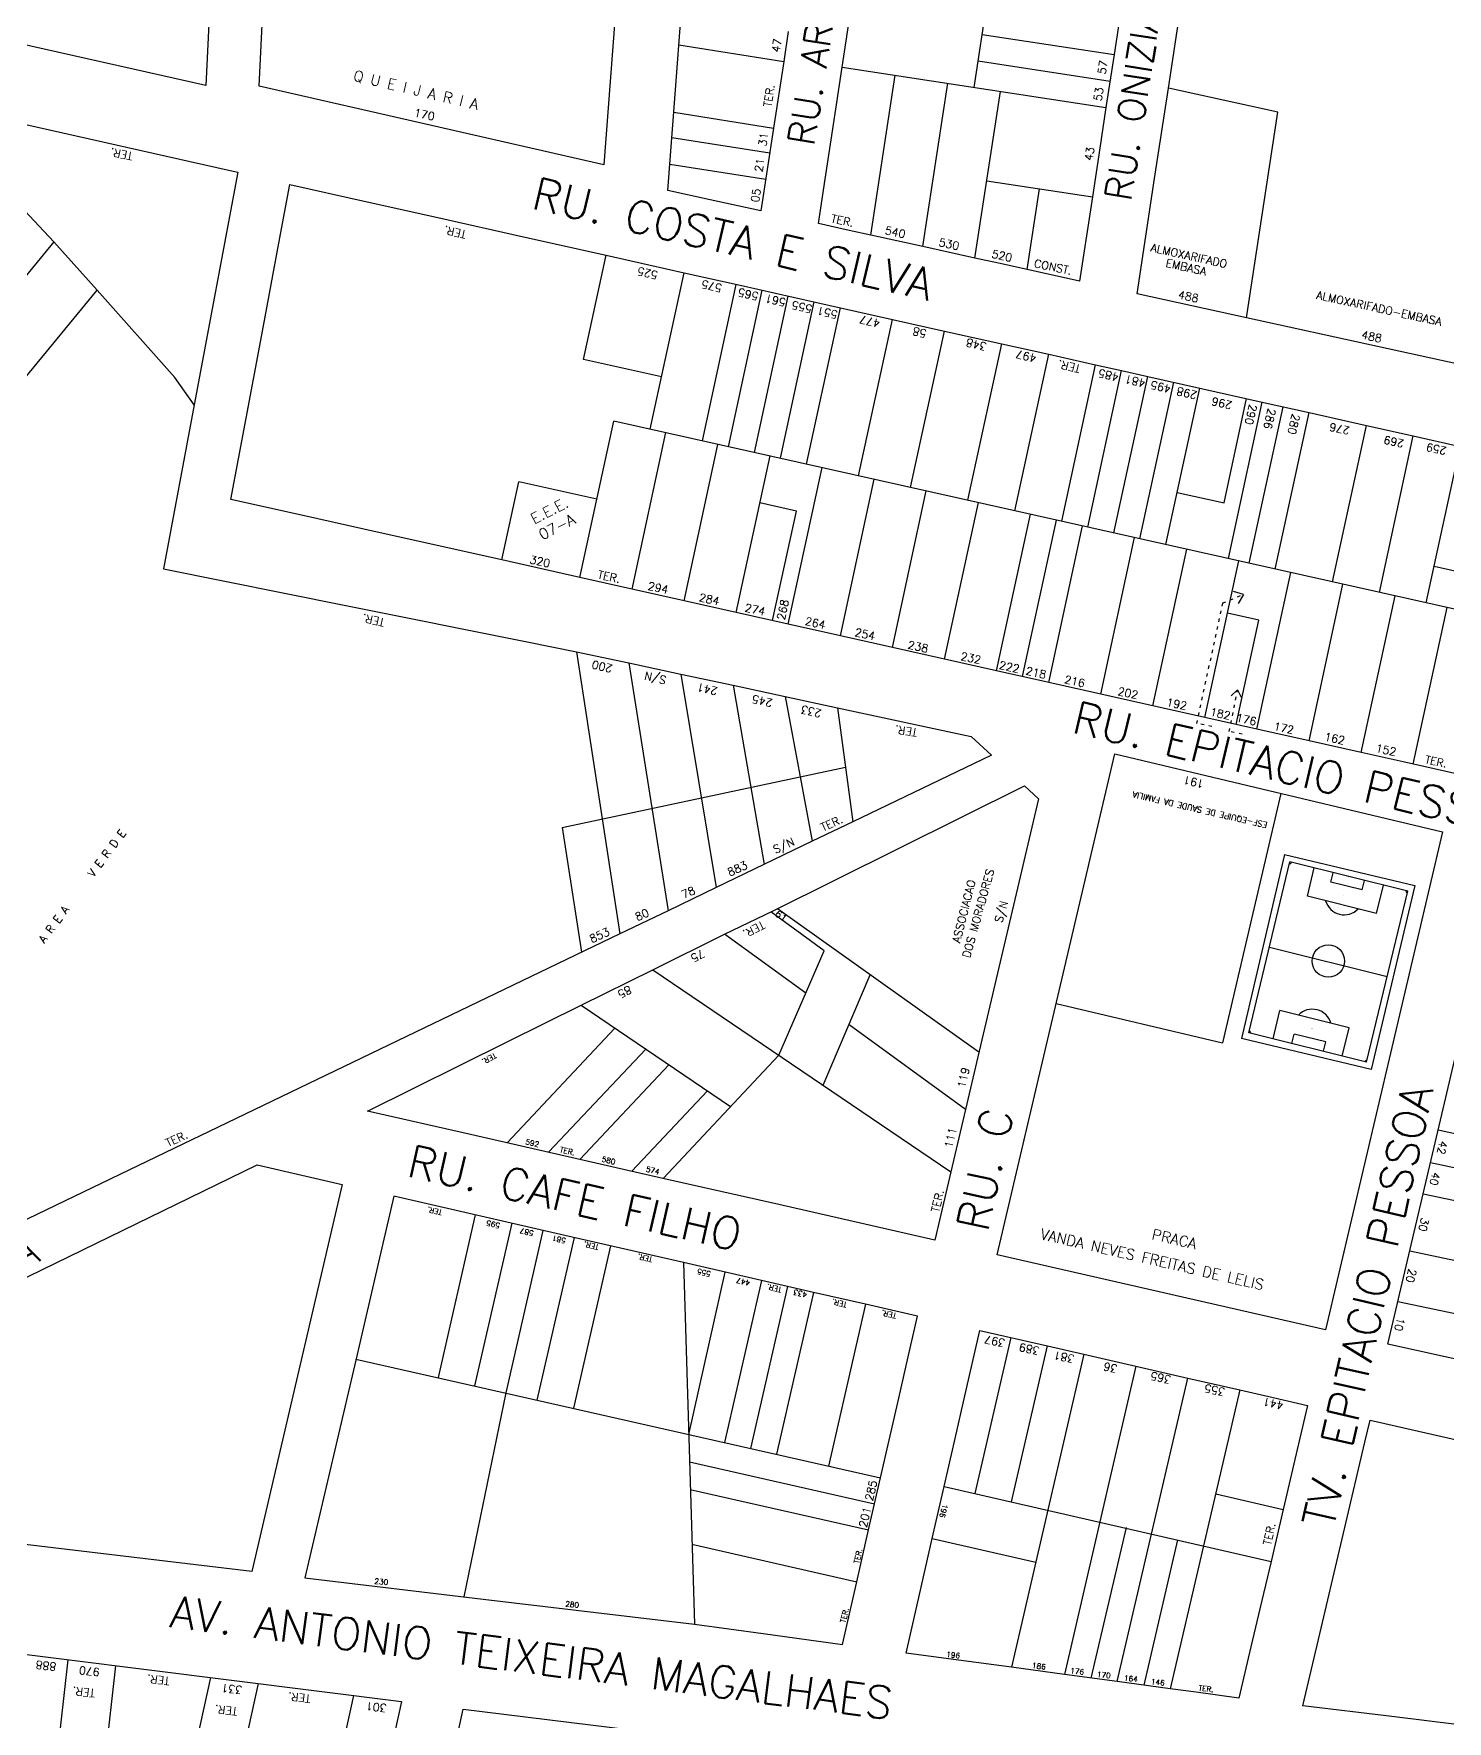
# Model space of a CAD drawing. Extents: x 714896 to 749292, y 8417558 to 8447149.
# Drawn here: x 738794.2 to 739059.1, y 8428585 to 8428901.3 of the extents above; entities that cross this region are included whole.
import ezdxf

# ---------------------------------------------------------------- set-up
doc = ezdxf.new("R2010")
doc.units = 0
doc.header["$MEASUREMENT"] = 0
doc.linetypes.add('ACAD_ISO03W100', pattern=[30, 12, -18])
for name, color, linetype in [('LOTE', 7, 'CONTINUOUS'), ('NUM-PORTA', 7, 'CONTINUOUS'), ('QUADRA', 6, 'CONTINUOUS'), ('TEXTO', 7, 'CONTINUOUS'), ('TEXTODERUA', 3, 'CONTINUOUS')]:
    doc.layers.add(name, color=color, linetype=linetype)
doc.styles.add('ROMANS', font='ROMANS.SHX', dxfattribs={"height": 1.5})
doc.linetypes.add('TRACKS', pattern='A,0.15,[130,ltypeshp.shx,S=0.25,R=0,X=0,Y=0],0.15', length=0.3)

msp = doc.modelspace()

# ---------------------------------------------------------------- hatches: boundary and pattern name
at = {"layer": 'LOTE', "linetype": 'CONTINUOUS'}
for points in [[(739039.62, 8428739.67, 1), (739039.61, 8428739.79, 1)], [(739033.72, 8428714.85, 1), (739033.71, 8428714.96, 1)]]:
    msp.add_hatch(color=7, dxfattribs=at).paths.add_polyline_path(points)

# ---------------------------------------------------------------- linework, layer by layer
at = {"layer": 'LOTE', "color": 7}
for p, q in [((738970.4, 8428891.24, 522.55), (738996, 8429059.3, 522.55)), ((738971.91, 8428901.13, 522.55), (738996.62, 8428897.37, 522.55)), ((738945.68, 8428895.01, 522.55), (738995.11, 8428887.48, 522.55)), ((738971.15, 8428896.19, 522.55), (738995.87, 8428892.42, 522.55)), ((738972.77, 8428873.75, 522.55), (738992.56, 8428870.74, 522.55)), ((739073.09, 8428692.4, 524.55), (739057.34, 8428695.8, 525.01)), ((739071.65, 8428686.29, 524.55), (739055.9, 8428689.69, 525.01)), ((739070.55, 8428680.45, 524.59), (739054.53, 8428683.85, 525.01)), ((739075.78, 8428668.12, 524.52), (739052.02, 8428673.15, 525.01)), ((739073.67, 8428658.64, 524.67), (739049.79, 8428663.66, 525.01))]:
    msp.add_line(p, q, dxfattribs=at)
at = {"layer": 'LOTE', "color": 7, "linetype": 'CONTINUOUS'}
for p, q in [((739028.54, 8428747.5, -263.63), (739020.5, 8428713.01, -263.63)), ((739021.88, 8428714.07, -263.63), (739029.57, 8428746.09, -263.63)), ((739028.54, 8428747.5, -263.63), (739052.95, 8428741.68, -263.63)), ((739051.64, 8428740.58, -263.63), (739029.57, 8428746.09, -263.63)), ((739032.86, 8428739.65, -263.63), (739034.13, 8428744.95, -263.63)), ((739037.24, 8428742.31, -263.63), (739037.65, 8428744.05, -263.63)), ((739045.81, 8428736.42, -263.63), (739032.86, 8428739.65, -263.63)), ((739043.13, 8428740.83, -263.63), (739037.24, 8428742.31, -263.63)), ((739043.13, 8428740.83, -263.63), (739043.56, 8428742.6, -263.63)), ((739043.95, 8428708.57, -263.63), (739051.64, 8428740.58, -263.63)), ((739052.95, 8428741.68, -263.63), (739044.78, 8428707.19, -263.63)), ((739045.81, 8428736.42, -263.63), (739047.08, 8428741.72, -263.63)), ((739047.79, 8428724.55, -263.63), (739025.72, 8428730.05, -263.63)), ((739026.44, 8428712.94, -263.63), (739027.71, 8428718.24, -263.63)), ((739040.66, 8428715.01, -263.63), (739027.71, 8428718.24, -263.63)), ((739039.39, 8428709.71, -263.63), (739040.66, 8428715.01, -263.63)), ((739044.78, 8428707.19, -263.63), (739020.5, 8428713.01, -263.63)), ((739043.95, 8428708.57, -263.63), (739021.88, 8428714.07, -263.63)), ((739029.96, 8428712.03, -263.63), (739030.39, 8428713.82, -263.63)), ((739036.29, 8428712.35, -263.63), (739030.39, 8428713.82, -263.63)), ((739035.87, 8428710.61, -263.63), (739036.29, 8428712.35, -263.63))]:
    msp.add_line(p, q, dxfattribs=at)
at = {"layer": 'LOTE'}
for p, q in [((738797.5, 8428568.11), (738800.62, 8428596.56)), ((738806.28, 8428565.58), (738809.55, 8428595.44)), ((738823.26, 8428574.43), (738827.41, 8428593.21)), ((738832.15, 8428573.13), (738836.34, 8428592.09)), ((738849.92, 8428570.51), (738854.2, 8428589.85))]:
    msp.add_line(p, q, dxfattribs=at)
at = {"layer": 'LOTE', "color": 7}
for points in [[(738915.08, 8428899.18), (738934.72, 8428896.07)], [(738797.99, 8428862.26), (738773.23, 8428888.66)], [(738914.12, 8428886.58), (738932.82, 8428883.62)], [(738913.76, 8428881.87), (738932.11, 8428878.97)], [(738913.38, 8428876.87), (738931.36, 8428874.02)], [(738897.2, 8428840.23), (738901.43, 8428859.78)], [(738909.72, 8428827.18), (738916.07, 8428856.5)], [(738919.48, 8428825), (738925.83, 8428854.32)], [(738824.28, 8428831.73), (738820.64, 8428836.84), (738806.08, 8428853.21)], [(738924.36, 8428823.9), (738930.71, 8428853.23)], [(738929.24, 8428822.81), (738935.58, 8428852.13)], [(738934.12, 8428821.72), (738940.46, 8428851.04)], [(738939, 8428820.63), (738945.34, 8428849.95)], [(738948.75, 8428818.44), (738955.1, 8428847.76)], [(738958.51, 8428816.26), (738964.86, 8428845.58)], [(738969.25, 8428813.85), (738975.59, 8428843.18)], [(738978.03, 8428811.89), (738984.38, 8428841.21)], [(738911.84, 8428836.96), (738897.2, 8428840.23)], [(738986.81, 8428809.92), (738993.16, 8428839.24)], [(738991.69, 8428808.83), (738998.04, 8428838.15)], [(738996.57, 8428807.74), (739002.92, 8428837.06)], [(739001.45, 8428806.64), (739007.8, 8428835.97)], [(739006.33, 8428805.55), (739012.68, 8428834.87)], [(739017.23, 8428813.36), (739021.46, 8428832.91)], [(739018.04, 8428802.93), (739024.39, 8428832.25)], [(739021.94, 8428802.05), (739028.29, 8428831.38)], [(738896.54, 8428799.39), (738902.89, 8428828.71)], [(739066.83, 8428792), (738902.89, 8428828.71)], [(739026.82, 8428800.96), (739033.17, 8428830.28)], [(738906.3, 8428797.2), (738912.65, 8428826.53)], [(739037.56, 8428798.56), (739043.9, 8428827.88)], [(739046.34, 8428796.59), (739052.69, 8428825.91)], [(738916.06, 8428795.02), (738922.41, 8428824.34)], [(738925.82, 8428792.83), (738932.17, 8428822.16)], [(739055.12, 8428794.63), (739061.47, 8428823.95)], [(738935.58, 8428790.65), (738941.92, 8428819.97)], [(738945.34, 8428788.46), (738951.68, 8428817.79)], [(738955.09, 8428786.28), (738961.44, 8428815.6)], [(738937.09, 8428811.83), (738930.26, 8428813.36)], [(738964.85, 8428784.09), (738971.2, 8428813.42)], [(739008.45, 8428815.33), (739017.23, 8428813.36)], [(738932.65, 8428791.3), (738937.09, 8428811.83)], [(738974.61, 8428781.91), (738980.96, 8428811.23)], [(738979.49, 8428780.82), (738985.84, 8428810.14)], [(738984.37, 8428779.73), (738990.72, 8428809.05)], [(738994.13, 8428777.54), (739000.47, 8428806.86)], [(739003.89, 8428775.36), (739010.23, 8428804.68)], [(739013.64, 8428773.17), (739019.99, 8428802.49)], [(739023.4, 8428770.99), (739029.75, 8428800.31)], [(739068.31, 8428798.85), (739056.6, 8428801.47)], [(739033.16, 8428768.8), (739039.51, 8428798.12)], [(739042.92, 8428766.62), (739049.27, 8428795.94)], [(739052.68, 8428764.43), (739059.02, 8428793.75)], [(739023.73, 8428791.41), (739017.88, 8428792.72)], [(739019.5, 8428771.86), (739023.73, 8428791.41)], [(738895.91, 8428785.48), (738904.04, 8428732.61)], [(738905.69, 8428783.38), (738913.05, 8428736.94)], [(738915.46, 8428781.28), (738922.06, 8428741.28)], [(738925.24, 8428779.18), (738931.07, 8428745.62)], [(738935.02, 8428777.07), (738940.08, 8428749.96)], [(738944.79, 8428774.97), (738947.65, 8428753.6)], [(738893.23, 8428752.54), (738946.28, 8428763.82)], [(738893.23, 8428752.54), (738896.83, 8428729.14)], [(738942.32, 8428729.41), (738932.28, 8428736.71)], [(738971.31, 8428710.4), (738933.54, 8428737.32)], [(738938.87, 8428721.46), (738923.63, 8428732.54)], [(738933.83, 8428709.85), (738942.32, 8428729.41)], [(738910.19, 8428725.88), (738966.05, 8428688.01)], [(738942.11, 8428704.24), (738950.95, 8428724.91)], [(738896.75, 8428719.22), (738924.78, 8428700.22)], [(738903.09, 8428714.93), (738882.88, 8428693.44)], [(738968.79, 8428699.7), (738946.96, 8428715.58)], [(738908.87, 8428711.01), (738890.68, 8428691.66)], [(738913.21, 8428708.07), (738896.53, 8428690.33)], [(738933.83, 8428709.85), (738912.12, 8428686.77)], [(738920.44, 8428703.16), (738906.27, 8428688.11)], [(738876.93, 8428679.94), (738869.96, 8428649.44)], [(738883.75, 8428678.38), (738876.79, 8428647.89)], [(738889.6, 8428677.03), (738882.64, 8428646.56)], [(738895.45, 8428675.69), (738888.49, 8428645.24)], [(738902.27, 8428674.13), (738895.32, 8428643.69)], [(738915.92, 8428671), (738917.99, 8428603.21)], [(738923.72, 8428669.21), (738916.9, 8428638.8)], [(738930.54, 8428667.65), (738923.6, 8428637.28)], [(738935.42, 8428666.53), (738928.48, 8428636.16)], [(738940.29, 8428665.42), (738933.35, 8428635.07)], [(738950.04, 8428663.19), (738943.11, 8428632.86)], [(738970.59, 8428627.71), (738977.33, 8428656.94)], [(738977.41, 8428626.14), (738984.15, 8428655.38)], [(738854.57, 8428652.92), (738952.86, 8428630.65)], [(738990.98, 8428653.81), (738977.4, 8428595.16)], [(739000.73, 8428651.58), (738987.31, 8428593.82)], [(738997.22, 8428592.47), (739010.47, 8428649.35)], [(738882.64, 8428646.56), (738874.79, 8428608.36)], [(739020.22, 8428647.12), (739007.13, 8428591.13)], [(738917.06, 8428633.64), (738951.75, 8428625.77)], [(738964.8, 8428629.03), (739026.03, 8428615.01)], [(738917.21, 8428628.5), (738950.63, 8428620.9)], [(739015.67, 8428627.64), (739028.32, 8428624.75)], [(738998.86, 8428621.33), (738992.27, 8428593.14)], [(738917.53, 8428618.21), (738948.4, 8428611.15)], [(738962.57, 8428619.28), (738981.96, 8428614.84)], [(739008.54, 8428619.02), (739002.18, 8428591.8)]]:
    msp.add_lwpolyline(points, dxfattribs=at)
at = {"layer": 'LOTE', "color": 7, "elevation": 522.39}
for points in [[(738951.03, 8428863.55), (738955.59, 8428893.5)], [(738960.8, 8428861.4), (738965.46, 8428892)], [(738970.56, 8428859.24), (738975.32, 8428890.49)], [(739027.31, 8428886.62), (739006.8, 8428891.11)], [(739021.45, 8428848.06), (739027.31, 8428886.62)], [(738980.33, 8428857.09), (738982.64, 8428872.25)]]:
    msp.add_lwpolyline(points, dxfattribs=at)
at = {"layer": 'LOTE', "color": 7, "linetype": 'TRACKS', "ltscale": 3}
for points in [[(738881.91, 8428802.67), (738885.08, 8428817.33)], [(738899.72, 8428814.05), (738885.08, 8428817.33)]]:
    msp.add_lwpolyline(points, dxfattribs=at)
at = {"layer": 'LOTE', "color": 3}
for points in [[(739020.87, 8428796.21), (739018.98, 8428796.77)], [(739020.87, 8428796.21), (739019.88, 8428794.52)]]:
    msp.add_lwpolyline(points, dxfattribs=at)
at = {"layer": 'LOTE', "color": 3, "linetype": 'ACAD_ISO03W100', "ltscale": 0.05}
msp.add_lwpolyline([(739014.95, 8428771.49), (739012.14, 8428772.02), (739017, 8428794.62), (739020.87, 8428796.21)], dxfattribs=at)
at = {"layer": 'LOTE', "color": 5, "linetype": 'ACAD_ISO03W100', "ltscale": 0.05}
msp.add_lwpolyline([(739020.62, 8428770), (739018.21, 8428770.53), (739019.78, 8428778.32)], dxfattribs=at)
at = {"layer": 'LOTE', "color": 5}
for points in [[(739019.78, 8428778.32), (739018.58, 8428777.21)], [(739019.78, 8428778.32), (739020.45, 8428776.93)]]:
    msp.add_lwpolyline(points, dxfattribs=at)
at = {"layer": 'LOTE', "color": 7, "linetype": 'CONTINUOUS', "flags": 128}
for points in [[(739027.9, 8428758.92), (739016.93, 8428712.19)], [(738985.79, 8428719.58), (739016.93, 8428712.19)]]:
    msp.add_lwpolyline(points, dxfattribs=at)
at = {"layer": 'LOTE', "color": 7, "linetype": 'CONTINUOUS'}
msp.add_circle((739036.78, 8428727.51, -263.63), 3.04, dxfattribs=at)
for centre, radius, start, end in [((739029.57, 8428746.09, -263.63), 0.33, 256.4872, 345.9961), ((739039.76, 8428739.8, -263.63), 3.63, 75.5035, 76.4887), ((739051.62, 8428740.63, -263.63), 0.332, 173.8986, 263.1081), ((739039.76, 8428739.8, -263.63), 3.63, 195.9985, 315.9936), ((739033.77, 8428714.85, -263.63), 3.63, 15.9985, 135.9936), ((739021.92, 8428714.02, -263.63), 0.33, 343.9042, 74.3953), ((739043.95, 8428708.57, -263.63), 0.332, 76.7866, 165.9961)]:
    msp.add_arc(centre, radius, start, end, dxfattribs=at)
at = {"layer": 'QUADRA', "color": 6}
for points in [[(738835.78, 8429082.93), (738826.45, 8428891.58), (738765.78, 8428905.19), (738638.79, 8428985.43), (738654.35, 8429107.56), (738835.78, 8429082.93)], [(738836.45, 8428891.45), (738845.76, 8429082.18), (738915.84, 8429071.51), (738901.04, 8428876.74), (738836.45, 8428891.45)], [(739036.22, 8428658.38), (738974.73, 8428672.48), (738996.77, 8428766.31), (739058.15, 8428751.75), (739036.22, 8428658.38)], [(739069.83, 8428748.98), (739117.35, 8428737.71), (739097.39, 8428644.79), (739047.92, 8428655.7), (739069.83, 8428748.98)], [(738835.07, 8428613.09), (738710.22, 8428627.96), (738836.05, 8428689.32), (738852.01, 8428685.66), (738835.07, 8428613.09)], [(738945.73, 8428599.45), (738948.4, 8428611.15), (738950.63, 8428620.9), (738952.86, 8428630.65), (738956.27, 8428645.59), (738958.04, 8428653.33), (738959.78, 8428660.95), (738950.04, 8428663.19), (738940.29, 8428665.42), (738930.54, 8428667.65), (738915.92, 8428671), (738893.71, 8428676.09), (738861.7, 8428683.44), (738858.82, 8428671.09), (738854.78, 8428653.78), (738850.6, 8428635.89), (738845, 8428611.91), (738878.43, 8428607.93), (738917.99, 8428603.21), (738930.86, 8428601.47), (738945.73, 8428599.45)], [(738957.67, 8428597.83), (738960.04, 8428608.21), (738962.57, 8428619.28), (738964.8, 8428629.03), (738966.85, 8428638.02), (738968.68, 8428646.03), (738971.48, 8428658.28), (738984.15, 8428655.38), (738990.98, 8428653.81), (739000.73, 8428651.58), (739010.47, 8428649.35), (739020.22, 8428647.12), (739026.44, 8428645.69), (739032.89, 8428644.22), (739031.2, 8428637), (739028.32, 8428624.75), (739026.03, 8428615.01), (739023.95, 8428606.13), (739022.02, 8428597.93), (739020.01, 8428589.38), (739012.03, 8428590.47), (739007.13, 8428591.13), (738997.22, 8428592.47), (738987.31, 8428593.82), (738977.4, 8428595.16), (738967.49, 8428596.5), (738957.67, 8428597.83)], [(739032, 8428587.93), (739034.91, 8428600.34), (739039.35, 8428619.23), (739043.61, 8428637.35), (739044.58, 8428641.47), (739064.07, 8428637), (739073.82, 8428634.77), (739092.84, 8428630.41), (739087.99, 8428610.96), (739083.15, 8428591.55), (739080.78, 8428582.02), (739067.34, 8428583.65), (739048.65, 8428585.91), (739032, 8428587.93)], [(738854.9, 8428551.52), (738765.04, 8428577.5), (738752.58, 8428602.58), (738863.13, 8428588.73), (738854.9, 8428551.52)], [(738874.67, 8428587.29), (738942.16, 8428578.98), (738925.14, 8428528.58), (738866.31, 8428548.81), (738874.67, 8428587.29)]]:
    msp.add_lwpolyline(points, close=True, dxfattribs=at)
at = {"layer": 'QUADRA', "elevation": 522.39}
msp.add_lwpolyline([(739071.38, 8428837.13), (739045.99, 8428842.69), (739021.45, 8428848.06), (739000.93, 8428852.56), (739004.22, 8428874.18), (739006.8, 8428891.11), (739011.71, 8428923.38), (739013.22, 8428933.26), (739014.72, 8428943.15), (739016.24, 8428953.15), (739029.35, 8428949.93), (739043.14, 8428946.55), (739052.7, 8428944.2), (739062.57, 8428941.77), (739072.28, 8428939.39), (739087.43, 8428935.67), (739098.35, 8428932.98), (739095.65, 8428923.36), (739092.94, 8428913.73), (739090.22, 8428904.09), (739085.18, 8428886.18), (739080.45, 8428869.36), (739075.04, 8428850.15), (739071.38, 8428837.13)], close=True, dxfattribs=at)
msp.add_lwpolyline([(738998.13, 8428907.25), (738996.62, 8428897.37), (738995.11, 8428887.48), (738993.95, 8428879.84), (738992.56, 8428870.74), (738990.15, 8428854.92), (738990.15, 8428854.92), (738980.33, 8428857.09), (738974.95, 8428858.27), (738970.56, 8428859.24), (738960.8, 8428861.4), (738951.03, 8428863.55), (738947, 8428864.44), (738941.22, 8428865.72), (738942.49, 8428874.02), (738944.48, 8428887.13), (738945.68, 8428895.01), (738950.2, 8428924.67)], dxfattribs=at)
at = {"layer": 'QUADRA'}
for points in [[(738935.58, 8428901.7), (738934.72, 8428896.07), (738932.82, 8428883.62), (738930.46, 8428868.09), (738920.96, 8428870.19), (738913.01, 8428871.94), (738914.44, 8428890.8), (738915.51, 8428904.88)], [(739060.49, 8428762.68), (739050.82, 8428764.85), (739042.92, 8428766.62), (739033.16, 8428768.8), (739023.4, 8428770.99), (739013.64, 8428773.17), (739004.73, 8428775.17), (738994.13, 8428777.54), (738984.37, 8428779.73), (738974.61, 8428781.91), (738964.85, 8428784.09), (738955.09, 8428786.28), (738945.34, 8428788.46), (738935.58, 8428790.65), (738925.82, 8428792.83), (738916.06, 8428795.02), (738896.54, 8428799.39), (738881.91, 8428802.67), (738859.14, 8428807.76), (738844.39, 8428811.07), (738831.14, 8428814.03), (738833.99, 8428829.22), (738836.73, 8428843.87), (738838.68, 8428854.29), (738840.63, 8428864.7), (738842.2, 8428873.04), (738842.2, 8428873.04), (738856.12, 8428869.93), (738869.89, 8428866.84), (738885.98, 8428863.24), (738901.43, 8428859.78), (738909.46, 8428857.98), (738916.07, 8428856.5), (738926.55, 8428854.16), (738936.47, 8428851.93), (738945.34, 8428849.95), (738955.1, 8428847.76), (738964.86, 8428845.58), (738975.59, 8428843.18), (738984.38, 8428841.21), (738993.16, 8428839.24), (738998.04, 8428838.15), (739002.92, 8428837.06), (739012.68, 8428834.87), (739024.39, 8428832.25), (739033.17, 8428830.28), (739043.9, 8428827.88), (739052.69, 8428825.91), (739061.47, 8428823.95)]]:
    msp.add_lwpolyline(points, dxfattribs=at)
at = {"layer": 'QUADRA', "color": 6}
for points in [[(738773.23, 8428888.66), (738831.02, 8428875.69), (738831.02, 8428875.69), (738832.46, 8428875.37), (738824.28, 8428831.73), (738818.53, 8428801), (738818.53, 8428801), (738852.7, 8428794.15), (738886.66, 8428787.34), (738895.91, 8428785.48), (738905.69, 8428783.38), (738915.46, 8428781.28), (738925.24, 8428779.18), (738935.02, 8428777.07), (738944.79, 8428774.97), (738969.87, 8428769.58), (738973.63, 8428766.11), (738947.65, 8428753.6), (738940.08, 8428749.96), (738922.06, 8428741.28), (738913.05, 8428736.94), (738904.04, 8428732.61), (738864.04, 8428713.35), (738812, 8428688.3), (738760.21, 8428663.37)], [(738771.16, 8428810.8), (738806.08, 8428853.21), (738797.99, 8428862.26), (738775.11, 8428834.51)]]:
    msp.add_lwpolyline(points, dxfattribs=at)
at = {"layer": 'QUADRA', "color": 6, "linetype": 'CONTINUOUS'}
msp.add_lwpolyline([(738856.74, 8428699.4), (738882.9, 8428712.36), (738896.75, 8428719.22), (738910.19, 8428725.88), (738923.63, 8428732.54), (738932.73, 8428736.92), (738979.83, 8428760.37), (738982.47, 8428757.93), (738971.11, 8428709.58), (738968.79, 8428699.7), (738966.05, 8428688.01), (738963.03, 8428675.17), (738933.79, 8428681.87), (738912.1, 8428686.78), (738876.03, 8428695), (738856.74, 8428699.4)], close=True, dxfattribs=at)

# ---------------------------------------------------------------- texts
at = {"layer": 'NUM-PORTA', "color": 7, "style": 'ROMANS'}
for s, height, rotation, p in [('47', 1.5, 81.2026, (738933.95, 8428897.69, -522.39)), ('57', 1.5, 81.2026, (738995.03, 8428893.62, -0.16)), ('53', 1.5, 81.2026, (738994.26, 8428888.58, -0.16)), ('170', 1.5, 348.2476, (738865.37, 8428885.8)), ('31', 1.5, 81.2026, (738931.45, 8428880.1, -522.39)), ('43', 1.5, 81.2026, (738992.56, 8428877.39)), ('21', 1.5, 81.2026, (738930.72, 8428875.3, -522.39)), ('05', 1.5, 81.2026, (738930.05, 8428869.61, -522.39)), ('540', 1.5, 347.9346, (738953.58, 8428863.76)), ('530', 1.5, 347.9346, (738963.67, 8428861.54)), ('520', 1.5, 347.9346, (738973.59, 8428859.35)), ('525', 1.499, 166.5934, (738911.25, 8428856.7)), ('575', 1.499, 166.6145, (738923.27, 8428854.27)), ('565', 1.499, 166.6145, (738930.11, 8428852.74)), ('561', 1.499, 166.6145, (738935.23, 8428851.59)), ('488', 1.5, 347.9346, (739008.51, 8428851.72)), ('477', 1.499, 166.6145, (738952.91, 8428847.67)), ('58', 1.498, 166.6185, (738961.6, 8428845.75)), ('348', 1.498, 166.6235, (738972.86, 8428843.32)), ('488', 1.5, 347.9346, (739042.85, 8428844.2)), ('497', 1.498, 166.6265, (738982.19, 8428841.14)), ('485', 1.498, 166.6265, (738997.62, 8428837.58)), ('481', 1.498, 166.6265, (739002.63, 8428836.46)), ('495', 1.498, 166.6265, (739007.4, 8428835.39)), ('298', 1.499, 166.6918, (739012.3, 8428834.21)), ('296', 1.5, 166.8947, (739018.85, 8428832.33)), ('290', 1.5, 256.6918, (739021.99, 8428831.95)), ('286', 1.499, 256.6918, (739025.5, 8428831.17)), ('280', 1.499, 256.6918, (739030.01, 8428830.16)), ('276', 1.481, 167.8963, (739040.89, 8428827.58)), ('269', 1.48, 167.8682, (739051.06, 8428825.16)), ('259', 1.48, 167.8858, (739059.01, 8428823.8)), ('320', 1.498, 347.7547, (738887.02, 8428802.08)), ('294', 1.498, 347.7547, (738909.16, 8428797.12)), ('284', 1.498, 347.7547, (738918.75, 8428794.98)), ('274', 1.498, 347.7547, (738927.33, 8428793.05)), ('268', 1.498, 77.7547, (738934.88, 8428791.3)), ('264', 1.498, 347.7547, (738938.6, 8428790.53)), ('254', 1.498, 347.7547, (738947.92, 8428788.44)), ('238', 1.498, 347.7892, (738957.87, 8428786.1)), ('232', 1.498, 347.8102, (738967.76, 8428783.96)), ('200', 1.5, 166.9033, (738902.75, 8428782.99)), ('S/N', 1.5, 166.9033, (738912.85, 8428780.82)), ('222', 1.498, 347.804, (738974.97, 8428782.3)), ('218', 1.498, 347.7953, (738979.96, 8428781.22)), ('216', 1.498, 347.7953, (738987.22, 8428779.6)), ('241', 1.5, 166.9033, (738922.46, 8428778.75)), ('202', 1.498, 347.8318, (738997.19, 8428777.39)), ('245', 1.5, 166.9033, (738932.75, 8428776.54)), ('233', 1.5, 166.9033, (738941.92, 8428774.57)), ('192', 1.498, 347.8318, (739006.34, 8428775.34)), ('182', 1.498, 347.8318, (739014.5, 8428773.52)), ('176', 1.498, 347.8318, (739019.36, 8428772.43)), ('162', 1.5, 347.9508, (739035.93, 8428768.88)), ('152', 1.5, 347.9508, (739045.56, 8428766.72)), ('S/N', 1.5, 24.3756, (738933.15, 8428747.62, 477.49)), ('883', 1.5, 24.3756, (738924.61, 8428743.35, 477.49)), ('78', 1.5, 24.3756, (738915.98, 8428739.15, 477.49)), ('80', 1.5, 24.3756, (738907.31, 8428734.98, 477.49)), ('S/N', 1.5, 74.0261, (738975.63, 8428734.57)), ('853', 1.5, 24.3756, (738898.77, 8428730.86, 477.49)), ('42', 1.464, 256.8263, (739057.68, 8428693.92, -525.01)), ('40', 1.464, 256.8263, (739056.31, 8428688.08, -525.01)), ('30', 1.465, 256.8376, (739054.22, 8428679.49)), ('20', 1.5, 256.9441, (739051.86, 8428669.94)), ('10', 1.471, 256.9441, (739049.69, 8428660.8)), ('397', 1.5, 168, (738976.3, 8428656.6)), ('389', 1.5, 168, (738982.76, 8428655.12)), ('381', 1.5, 168, (738989.3, 8428653.62)), ('36', 1.5, 168, (738997.35, 8428651.78)), ('365', 1.5, 168, (739007.41, 8428649.74)), ('355', 1.5, 168, (739017.51, 8428647.43)), ('441', 1.5, 168, (739028.49, 8428644.91))]:
    msp.add_text(s, height=height, rotation=rotation, dxfattribs=at).set_placement(p)
at = {"layer": 'NUM-PORTA', "style": 'ROMANS'}
for s, height, rotation, p in [('555', 1.499, 166.6151, (738940.18, 8428850.36)), ('191', 1.5, 167, (739013.6, 8428761.35)), ('61', 1.3, 323.3131, (738932.96, 8428736.11)), ('75', 1.5, 207.4938, (738919.4, 8428729.74)), ('85', 1.5, 207.4938, (738905.73, 8428722.97)), ('119', 1.5, 77.1081, (738968.71, 8428703.62)), ('111', 1.5, 77.1081, (738966.28, 8428692.37)), ('592', 1, 346.6262, (738886.25, 8428693.21)), ('580', 1, 346.6262, (738900.56, 8428689.94)), ('574', 1, 346.6262, (738908.82, 8428688.06)), ('595', 1, 166.8146, (738881.64, 8428678.36)), ('587', 1, 166.8146, (738887.94, 8428676.91)), ('581', 1, 166.8146, (738893.98, 8428675.53)), ('555', 1, 166.8146, (738921.13, 8428669.3)), ('447', 1, 166.8146, (738928.51, 8428667.61)), ('433', 1, 166.8146, (738939.18, 8428665.4)), ('285', 1.5, 76.8146, (738951.39, 8428626.24)), ('201', 1.5, 76.8146, (738950.24, 8428621.24)), ('196', 1, 255.7567, (738964.52, 8428625.83)), ('230', 1, 354.4545, (738858, 8428610.82)), ('280', 1, 354.4545, (738893.77, 8428606.56)), ('196', 1, 353.4221, (738965.14, 8428597.1)), ('888', 1.5, 173.6812, (738798.49, 8428595.97)), ('970', 1.5, 173.6812, (738806.61, 8428594.95)), ('186', 1, 353.4221, (738981.21, 8428595.02)), ('176', 1, 353.4221, (738988.38, 8428594.05)), ('170', 1, 353.4221, (738993.37, 8428593.37)), ('331', 1.5, 173.6812, (738833.32, 8428591.61)), ('164', 1, 353.4221, (738998.44, 8428592.68)), ('146', 1, 353.4221, (739003.5, 8428592)), ('301', 1.5, 173.6812, (738860.38, 8428588.22))]:
    msp.add_text(s, height=height, rotation=rotation, dxfattribs=at).set_placement(p)
at = {"layer": 'TEXTO', "style": 'ROMANS'}
for s, height, rotation, p in [('Q U E I J A R I A', 2, 346.6564, (738853.94, 8428892.55)), ('TER.', 1.5, 168.5663, (738812.85, 8428879.05, 954.98)), ('TER.', 1.5, 166.547, (738875.36, 8428864.33)), ('ALMOXARIFADO', 1.5, 347.4406, (739003.37, 8428860.54)), ('EMBASA', 1.5, 347.4406, (739006.2, 8428857.66)), ('ALMOXARIFADO-EMBASA', 1.5, 347.761, (739034.41, 8428851.63)), ('551', 1.499, 166.6151, (738944.95, 8428849.3)), ('TER.', 1.499, 166.6485, (738990.43, 8428839.18)), ('E.E.E.', 2, 26.9085, (738887.96, 8428809.32)), ('07-A', 2, 26.9085, (738889.47, 8428806.36)), ('TER.', 1.499, 347.6958, (738899.77, 8428799.25)), ('TER.', 1.5, 166.9033, (738860.07, 8428791.63)), ('172', 1.463, 348.0445, (739026.46, 8428770.83)), ('TER.', 1.459, 347.9215, (739054.78, 8428764.62)), ('ESF-EQUIPE DE SAUDE DA FAMILIA', 1.1, 167, (739025.42, 8428753.49)), ('A R E A      V E R D E', 1.5, 53.3418, (738796.19, 8428730.76, 477.49)), ('DOS MORADORES', 1.5, 74.5475, (738969.6, 8428727.97)), ('ASSOCIACAO', 1.5, 75.872, (738967.74, 8428730.79)), ('TER.', 1.5, 207.9025, (738930.64, 8428735.1)), ('TER.', 1, 207.9025, (738880.55, 8428710.36)), ('TER.', 1.5, 24.3756, (738819.35, 8428692.64, 477.49)), ('TER.', 1, 346.6262, (738892.71, 8428691.73)), ('TER.', 1.5, 77.1081, (738963.8, 8428680.31)), ('TER.', 1, 166.8146, (738870.81, 8428680.84)), ('VANDA NEVES FREITAS DE LELIS', 2, 347, (738982.66, 8428675.46)), ('PRACA', 2, 347, (739003.55, 8428675.4)), ('TER.', 1, 166.8146, (738900.14, 8428674.34)), ('TER.', 1, 166.8146, (738910.22, 8428672.03)), ('TER.', 1, 166.8146, (738934.41, 8428666.37)), ('TER.', 1, 166.8146, (738946.66, 8428663.56)), ('TER.', 1, 166.8146, (738955.91, 8428661.49)), ('TER.', 1.5, 78, (739026, 8428617.89)), ('TER.', 1, 76.8146, (738948.83, 8428614.5)), ('TER.', 1, 76.8146, (738946.28, 8428603.4)), ('TER.', 1.5, 173.6812, (738805.74, 8428591.03)), ('TER.', 1.5, 173.6812, (738819.73, 8428593.31)), ('TER.', 1, 353.4221, (739012.4, 8428590.81)), ('TER.', 1.5, 173.6812, (738832.43, 8428587.62)), ('TER.', 1.5, 173.6812, (738846.14, 8428590))]:
    msp.add_text(s, height=height, rotation=rotation, dxfattribs=at).set_placement(p)
at = {"layer": 'TEXTO', "color": 7, "style": 'ROMANS'}
for s, rotation, p in [('TER.', 81.2026, (738932.39, 8428887.46, -522.39)), ('TER.', 347.9346, (738943.51, 8428865.98)), ('CONST.', 347.9346, (738981.54, 8428857.59)), ('TER.', 171.4009, (738959.86, 8428771.05, 477.49)), ('TER.', 24.3756, (738942.08, 8428751.76, 477.49))]:
    msp.add_text(s, height=1.5, rotation=rotation, dxfattribs=at).set_placement(p)
at = {"layer": 'TEXTODERUA', "style": 'ROMANS'}
for s, height, rotation, p in [('RU. ARI PEDRO VILA NOVA', 5, 81.0476, (738940.38, 8428880.07)), ('RU. ONIZIA COSTA LESSA', 5, 81.0476, (738999.77, 8428869.7)), ('RU. COSTA E SILVA ', 6, 346.9096, (738887.2, 8428868.6)), ('RU. EPITACIO PESSOA ', 6, 346.6913, (738988.45, 8428770.39)), ('TV. EPITACIO PESSOA', 6, 77.1962, (739037.74, 8428620.98)), ('RU. C', 6, 77.7285, (738972.91, 8428676.51)), ('RU. CAFE FILHO', 6, 347.1884, (738863.84, 8428687.25)), ('RU. JOSE VIEIRA COSTA', 6, 25.6311, (738710.6, 8428630.6)), ('AV. ANTONIO TEIXEIRA MAGALHAES', 6, 352.6955, (738819.52, 8428602.71))]:
    msp.add_text(s, height=height, rotation=rotation, dxfattribs=at).set_placement(p)

doc.saveas('drawing.dxf')
